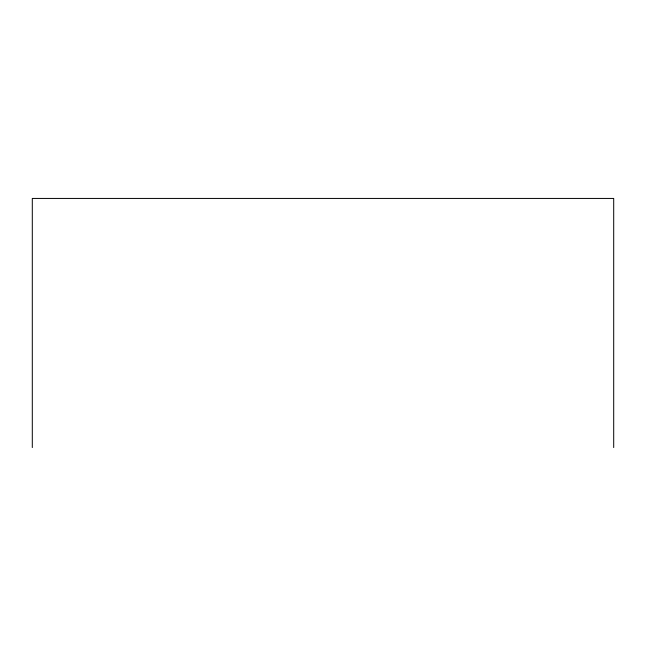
<?xml version="1.0" encoding="UTF-8"?>
<svg xmlns="http://www.w3.org/2000/svg" width="646" height="646" viewBox="0 0 646 646"><rect width="100%" height="100%" fill="white"/><g stroke="black" fill="none" stroke-linecap="round" stroke-linejoin="round"><path stroke-width="0.97" d="M613.7 447.565L613.7 198.435L32.3 198.435L32.3 447.565"/></g></svg>
